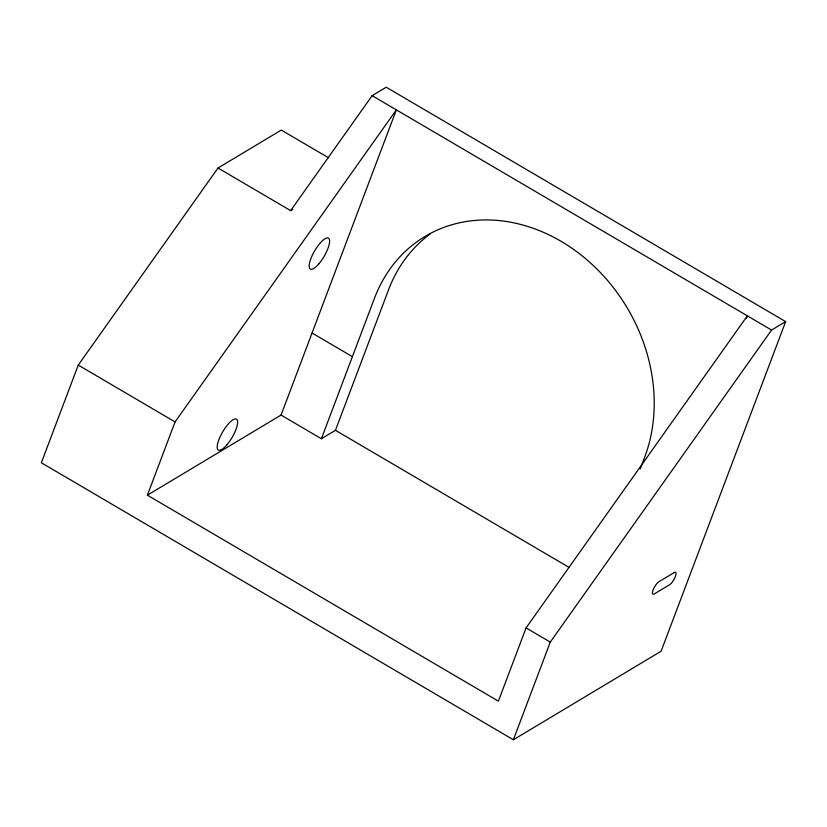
<?xml version="1.0" encoding="UTF-8"?>
<svg xmlns="http://www.w3.org/2000/svg" width="827" height="827" viewBox="0 0 827 827"><rect width="100%" height="100%" fill="white"/><g stroke="black" fill="none" stroke-linecap="round" stroke-linejoin="round"><path stroke-width="1.24" d="M78.255 365.089L41.35 462.758L513.381 739.772L661.104 651.231L785.65 321.62L386.23 87.228L372.15 95.663L290.639 210.627L218.018 168.005L78.255 365.089L175.066 421.925L147.392 495.177L498.392 701.151L526.075 627.9L747.36 315.852L746.45 318.261M147.392 495.177L281.046 415.061L396.35 109.877L175.066 421.925M281.046 415.061L321.393 438.734L374.435 298.351A164.594 136.765 59.1 0 1 561.109 241.339A164.594 136.765 59.1 0 1 644.75 456.969L640.222 468.971M321.393 438.734L335.462 430.309L388.504 289.915A164.594 136.765 59.1 0 1 430.309 233.855M513.381 739.772L550.275 642.114L771.57 330.056L785.65 321.62M218.018 168.005L281.314 130.066L328.629 157.833M290.639 210.627L292.82 209.314M372.15 95.663L771.57 330.056M312.048 333.012L352.395 356.685M335.462 430.309L569.059 567.394M526.075 627.9L550.275 642.114M674.16 572.573L658.923 581.712A7.371 2.254 -59.6 0 0 653.103 589.92A7.371 2.254 -59.6 0 0 654.312 593.92L669.55 584.782A7.371 2.254 -59.6 0 0 675.38 576.574A7.371 2.254 -59.6 0 0 674.16 572.573M226.825 444.916A17.936 5.479 -59.6 0 0 236.553 419.186A17.936 5.479 -59.6 0 0 218.855 439.747A17.936 5.479 -59.6 0 0 226.825 444.916M318.819 263.875A17.936 5.479 -59.6 0 0 328.536 238.155A17.936 5.479 -59.6 0 0 310.838 258.706A17.936 5.479 -59.6 0 0 318.819 263.875"/></g></svg>
